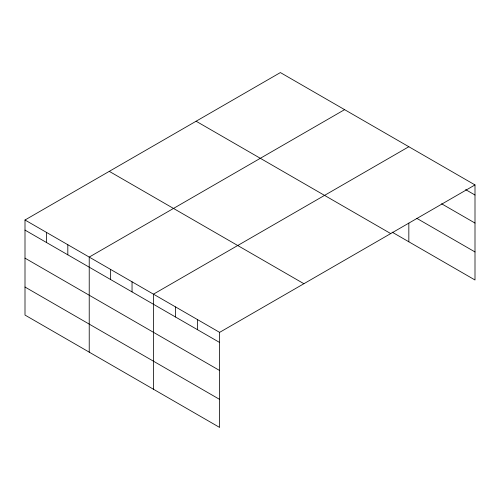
<?xml version="1.0" encoding="UTF-8"?>
<svg xmlns="http://www.w3.org/2000/svg" width="500" height="500" viewBox="0 0 500 500"><rect width="100%" height="100%" fill="white"/><g stroke="black" fill="none" stroke-linecap="round" stroke-linejoin="round"><path stroke-width="0.75" d="M475 184.931L280.381 72.569L25 220.006L25 315.069L219.619 427.431L219.619 332.369L475 184.931L475 279.994L392.106 232.131M344.606 109.644L89.225 257.087L89.225 352.15M408.831 146.725L153.45 294.169L153.45 389.231M465.644 189.619L475 195.025M441.581 203.769L475 223.062M416.85 218.381L475 251.95M196.106 121.225L390.725 233.588M109.275 171.35L303.894 283.719M25 220.006L219.619 332.369M25 230.1L219.619 342.469M25 258.144L219.619 370.506M25 287.031L219.619 399.394M408.831 223.094L408.831 241.788M197.562 319.637L197.562 329.731M175.506 306.9L175.506 317M132.044 281.806L132.044 291.9M110.631 269.45L110.631 279.544M67.819 244.731L67.819 254.825M46.406 232.369L46.406 242.463"/></g></svg>
